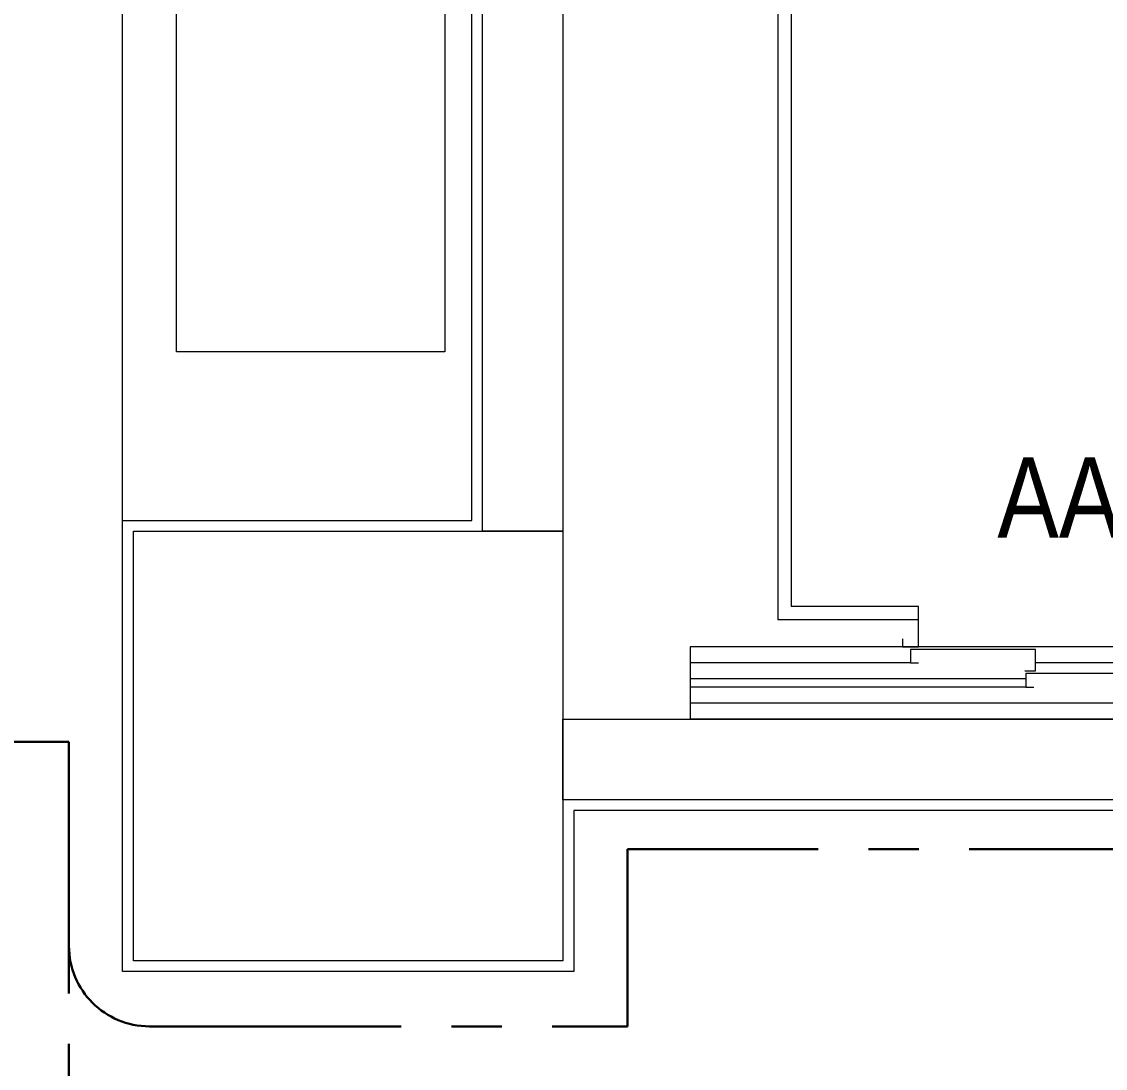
# Model space of a CAD drawing. Extents: x -2365 to 41970, y -230 to 8114.
# Drawn here: x 3580 to 3781.8, y 3092.5 to 3287.4 of the extents above; entities that cross this region are included whole.
import ezdxf

# ---------------------------------------------------------------- set-up
doc = ezdxf.new("R2010")
doc.units = 0
doc.header["$LTSCALE"] = 25
doc.linetypes.add('CENTER', pattern=[2, 1.25, -0.25, 0.25, -0.25])
doc.layers.get('0').update_dxf_attribs({"color": 9, "lineweight": 9})
for name, color, linetype, lineweight in [('00', 9, 'Continuous', 9), ('01', 9, 'Continuous', 9), ('06D', 9, 'Continuous', 9), ('12', 9, 'Continuous', 9), ('14', 9, 'Continuous', 9), ('21', 9, 'Continuous', 9), ('E-KABLO', 7, 'Continuous', 30)]:
    doc.layers.add(name, color=color, linetype=linetype, lineweight=lineweight)
doc.styles.add('MuuM_TEXT-STANDART', font='ARIALN.TTF')

# ---------------------------------------------------------------- blocks, each defined once
blk = doc.blocks.new('p-kolon-80x80-vw')
at = {"layer": '01'}
blk.add_lwpolyline([(-40, -40), (-40, 40), (40, 40), (40, -40)], close=True, dxfattribs=at)
blk = doc.blocks.new('asansr-acilmayan')
at = {"layer": '06D'}
for p, q in [((1610, 25258.7), (1610, 24624.2)), ((1612.5, 25256.2), (1612.5, 24626.7)), ((1636.2, 24626.7), (1612.5, 24626.7)), ((1636.2, 24624.2), (1636.2, 24626.7)), ((1636.2, 24624.2), (1610, 24624.2)), ((1593.7, 24619.2), (1593.7, 24605.7)), ((1931.2, 24619.2), (1593.7, 24619.2)), ((1634.7, 24616.2), (1593.7, 24616.2)), ((1873.2, 24616.2), (1658, 24616.2)), ((1656.2, 24613.2), (1593.7, 24613.2)), ((1656.2, 24611.7), (1593.7, 24611.7)), ((1695.35, 24608.7), (1593.7, 24608.7)), ((1931.2, 24605.7), (1593.7, 24605.7))]:
    blk.add_line(p, q, dxfattribs=at)
for points in [[(1633.2, 24620.7), (1633.2, 24619.2), (1636.2, 24619.2), (1636.2, 24624.2)], [(1656, 24614.7), (1658, 24614.7), (1658, 24618.7), (1634.7, 24618.7), (1634.7, 24616.2), (1636.2, 24616.2)], [(1695.7, 24610.2), (1698.2, 24610.2), (1698.2, 24614.2), (1656.2, 24614.2), (1656.2, 24611.7), (1657.7, 24611.7)]]:
    blk.add_lwpolyline(points, dxfattribs=at)
blk = doc.blocks.new('P-PANO')
at = {"layer": '06D'}
blk.add_lwpolyline([(-50, 0), (-50, 200), (0, 200), (0, 0)], close=True, dxfattribs=at)

msp = doc.modelspace()

# ---------------------------------------------------------------- linework, layer by layer
at = {"layer": '00'}
for points in [[(4095.77, 3872.5), (4095.77, 3362.5), (4480.84, 3362.5), (4480.84, 3297.5), (4465.84, 3297.5), (4465.84, 3347.5), (4340.77, 3347.5), (4340.77, 3157.5), (4400.84, 3157.5), (4400.84, 3142.5), (4277.64, 3142.5), (4277.64, 3157.5), (4325.77, 3157.5), (4325.77, 3347.5), (4125.77, 3347.5), (4125.77, 3157.5), (4164.04, 3157.5), (4164.04, 3142.5), (3680.84, 3142.5), (3680.84, 3157.5), (4110.77, 3157.5), (4110.77, 3347.5), (4080.77, 3347.5)], [(3665.84, 3542.5), (3585.84, 3542.5), (3585.84, 3557.5), (3665.84, 3557.5), (3665.84, 3812.5), (3680.84, 3812.5), (3680.84, 3812.5), (3680.84, 3192.5), (3665.84, 3192.5), (3665.84, 3542.5)]]:
    msp.add_lwpolyline(points, dxfattribs=at)
at = {"layer": '12'}
msp.add_lwpolyline([(3598.84, 3194.5), (3598.84, 3540.5)], dxfattribs=at)
at = {"layer": '14'}
for points in [[(3682.84, 3110.5), (3598.84, 3110.5), (3598.84, 3194.5), (3663.84, 3194.5), (3663.84, 3540.5), (3583.84, 3540.5), (3583.84, 3551.77)], [(4164.04, 3157.5), (4166.04, 3157.5), (4166.04, 3140.5), (3682.84, 3140.5), (3682.84, 3140.5), (3682.84, 3110.5)]]:
    msp.add_lwpolyline(points, dxfattribs=at)
at = {"layer": 'E-KABLO', "color": 6, "linetype": 'CENTER', "ltscale": 1.5}
for p, q in [((3588.84, 3153.32), (2955.54, 3153.32)), ((3588.84, 3153.32), (3588.84, 2190.78)), ((3878.34, 3133.3), (3692.84, 3133.3)), ((3692.84, 3100.3), (3692.84, 3133.3)), ((3603.84, 3100.3), (3692.84, 3100.3))]:
    msp.add_line(p, q, dxfattribs=at)
msp.add_arc((3603.84, 3115.3), 15, 180, 270, dxfattribs=at)

# ---------------------------------------------------------------- block references
for name, p in [('asansr-acilmayan', (2110.84, -21448.2)), ('p-kolon-80x80-vw', (3640.84, 3152.5))]:
    msp.add_blockref(name, p)
at = {"layer": '06D'}
msp.add_blockref('P-PANO', (3658.84, 3225.91), dxfattribs=at)

# ---------------------------------------------------------------- texts
at = {"layer": '21', "insert": (3868.15, 3196.48), "char_height": 15, "attachment_point": 5, "style": 'MuuM_TEXT-STANDART'}
msp.add_mtext_dynamic_manual_height_columns('AA-02 (ARAÇ ASANSÖRÜ)', width=388.5584, gutter_width=156.51, heights=[0], dxfattribs=at)

doc.saveas('drawing.dxf')
